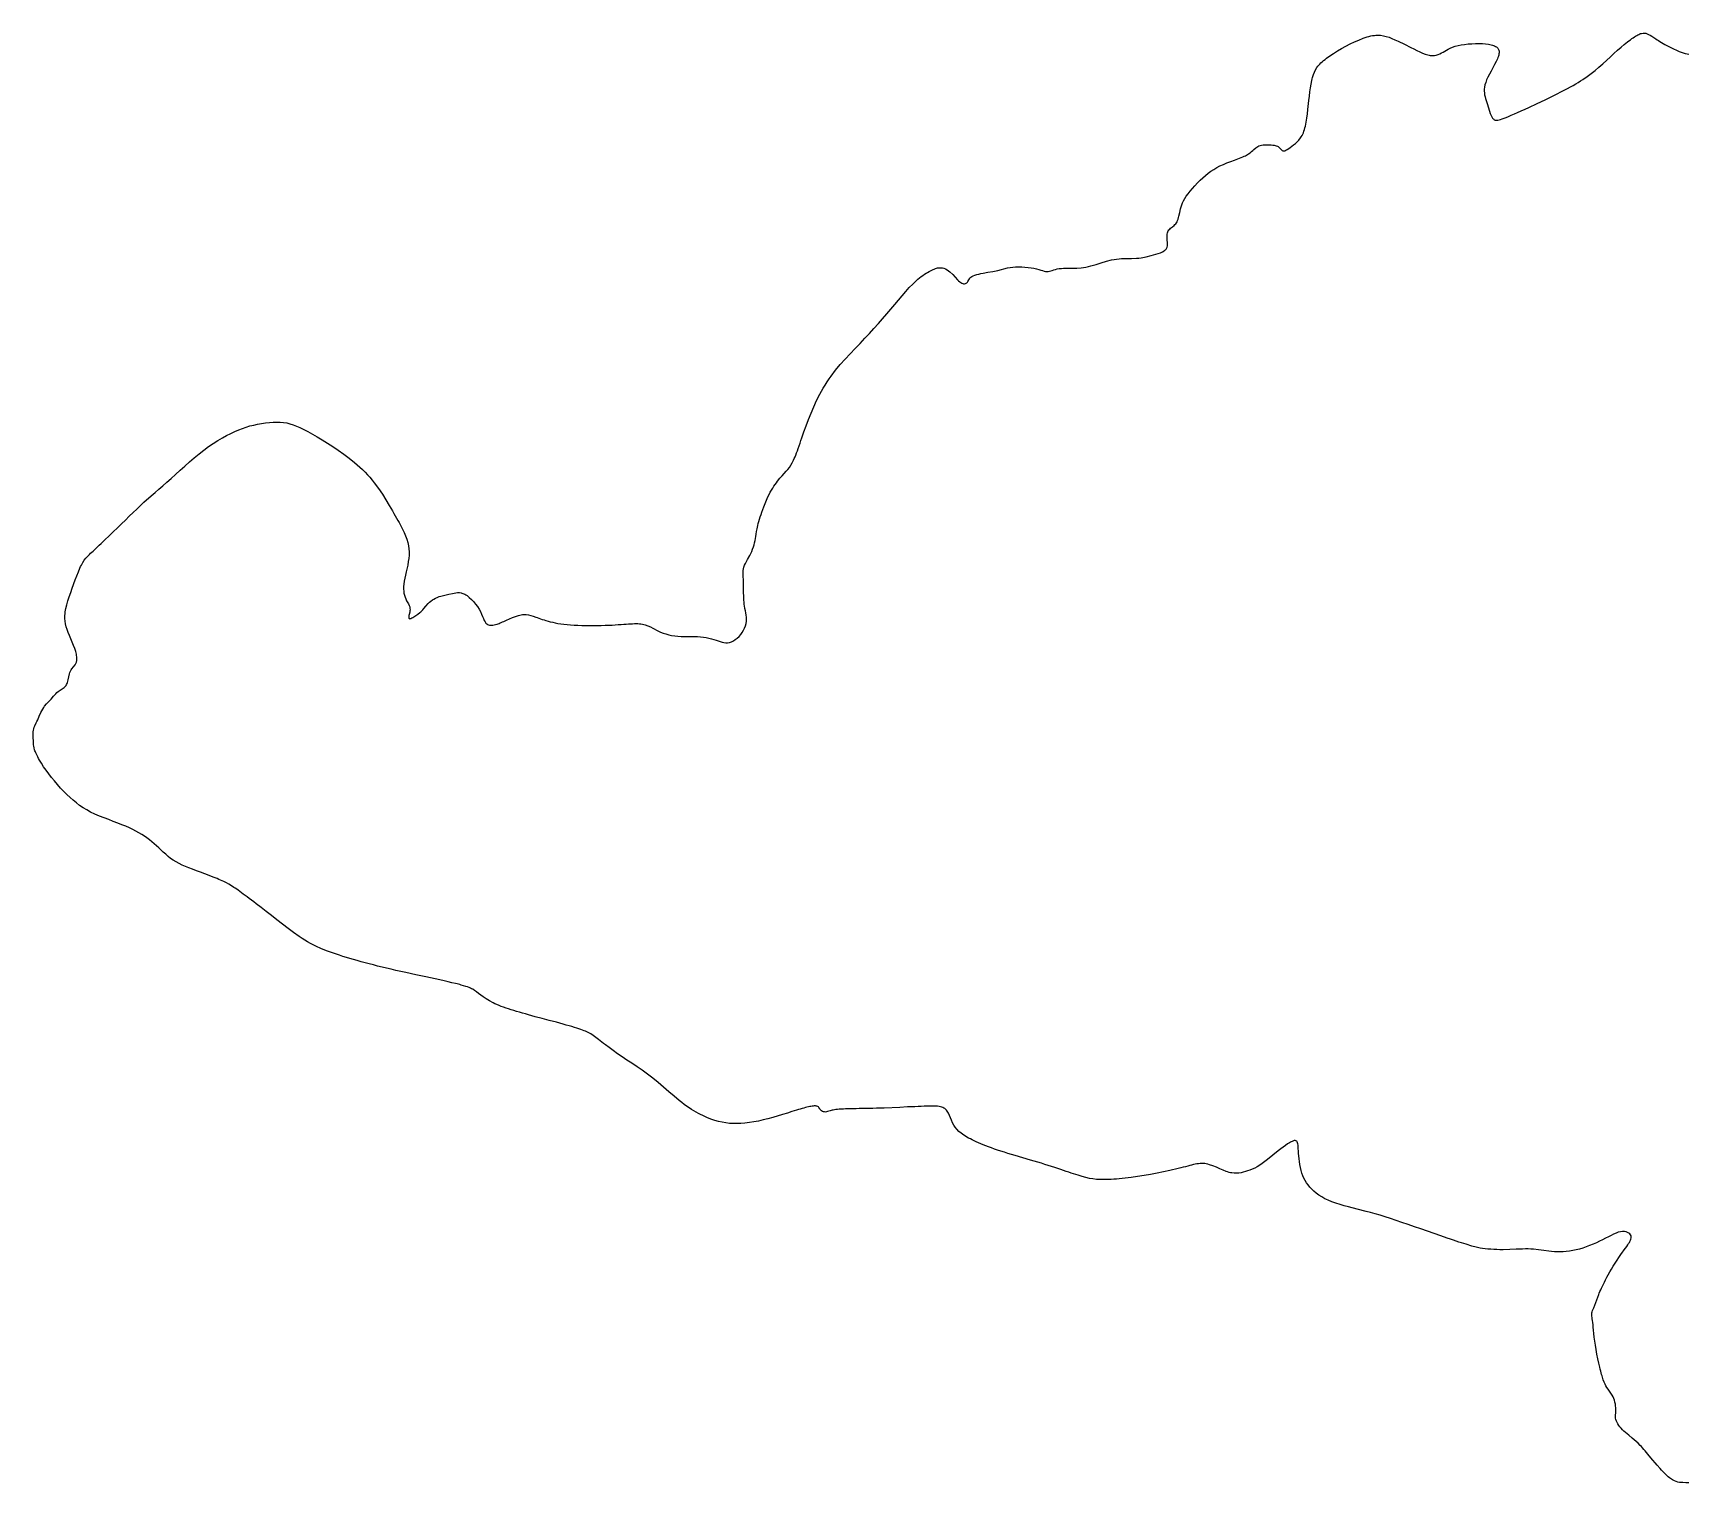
# Model space of a CAD drawing. Header units: millimetres. Extents: x -2361 to 3434, y -911 to 5460.
# Drawn here: x -694 to 1289, y 3698 to 5435 of the extents above; entities that cross this region are included whole.
import ezdxf

# ---------------------------------------------------------------- set-up
doc = ezdxf.new("R2010")
doc.units = ezdxf.units.MM
doc.layers.add('180', color=7, linetype='Continuous')

msp = doc.modelspace()

# ---------------------------------------------------------------- linework, layer by layer
at = {"layer": '180', "elevation": 180}
msp.add_lwpolyline([(1289.8, 3698.2), (1288.1, 3698.4), (1286.3, 3698.5), (1282.6, 3698.6), (1280.6, 3698.7), (1278.7, 3698.9), (1276.7, 3699.2), (1274.6, 3699.8), (1272.4, 3700.6), (1270.1, 3701.8), (1268.9, 3702.6), (1267.7, 3703.5), (1266.4, 3704.4), (1265, 3705.5), (1263.6, 3706.8), (1262.1, 3708.2), (1260.5, 3709.8), (1258.9, 3711.5), (1257.2, 3713.3), (1255.4, 3715.3), (1251.8, 3719.5), (1244.4, 3728.4), (1240.8, 3732.7), (1239.1, 3734.7), (1237.4, 3736.6), (1235.8, 3738.4), (1234.3, 3740.1), (1232.9, 3741.7), (1231.5, 3743.1), (1228.9, 3745.7), (1226.5, 3747.9), (1224.2, 3750), (1222, 3751.8), (1217.8, 3755.3), (1213.8, 3758.7), (1211.9, 3760.4), (1210.2, 3762), (1208.6, 3763.7), (1207.1, 3765.4), (1205.8, 3767.2), (1204.7, 3768.9), (1203.7, 3770.7), (1203, 3772.4), (1202.4, 3774.1), (1202, 3775.8), (1201.9, 3777.4), (1201.9, 3779.1), (1202.1, 3782.5), (1202.2, 3784.3), (1202.3, 3786.2), (1202.2, 3788.2), (1202, 3790.4), (1201.7, 3792.6), (1201.2, 3794.9), (1200.6, 3797.2), (1199.9, 3799.4), (1199, 3801.5), (1197.9, 3803.4), (1195.5, 3807.1), (1193, 3810.7), (1191.7, 3812.6), (1190.5, 3814.5), (1189.4, 3816.7), (1188.4, 3819.1), (1187.3, 3821.8), (1186.3, 3824.8), (1185.8, 3826.5), (1185.3, 3828.3), (1184.8, 3830.2), (1184.2, 3832.3), (1183.7, 3834.4), (1183.1, 3836.8), (1182, 3841.7), (1180.8, 3847), (1179.7, 3852.4), (1178.7, 3857.9), (1177.8, 3863.2), (1177, 3868.2), (1176.4, 3872.9), (1175.9, 3877.2), (1175.5, 3881.1), (1175.2, 3884.7), (1175, 3887.8), (1174.7, 3890.5), (1174.4, 3892.8), (1174.1, 3894.8), (1173.8, 3896.5), (1173.6, 3898), (1173.5, 3899.3), (1173.5, 3900.7), (1173.7, 3902), (1174, 3903.4), (1174.5, 3905), (1175.8, 3908.1), (1177.3, 3911.4), (1178.5, 3914.5), (1180.6, 3920.7), (1181.8, 3924), (1182.5, 3925.7), (1183.3, 3927.5), (1184.2, 3929.4), (1185.2, 3931.5), (1186.2, 3933.8), (1187.4, 3936.2), (1188.7, 3938.8), (1190.1, 3941.6), (1191.6, 3944.6), (1193.3, 3947.7), (1195.1, 3951), (1197.1, 3954.4), (1199.2, 3957.9), (1201.5, 3961.5), (1203.7, 3965.1), (1206, 3968.5), (1208.2, 3971.8), (1210.3, 3974.8), (1211.3, 3976.2), (1212.2, 3977.4), (1213.8, 3979.7), (1215.3, 3981.7), (1216.5, 3983.4), (1217.6, 3984.9), (1218.5, 3986.3), (1219.2, 3987.6), (1219.9, 3989), (1220.3, 3990.3), (1220.6, 3991.7), (1220.7, 3993), (1220.5, 3994.3), (1220, 3995.5), (1219.2, 3996.6), (1218, 3997.6), (1216.4, 3998.4), (1214.6, 3999), (1212.6, 3999.3), (1210.3, 3999.4), (1207.8, 3999.1), (1205.2, 3998.5), (1202.5, 3997.5), (1199.6, 3996.3), (1196.6, 3994.8), (1193.4, 3993.1), (1190, 3991.3), (1186.5, 3989.5), (1182.8, 3987.7), (1179, 3985.9), (1175, 3984.2), (1170.9, 3982.6), (1166.8, 3981.1), (1162.7, 3979.7), (1158.7, 3978.5), (1154.6, 3977.5), (1150.7, 3976.6), (1146.8, 3976), (1143, 3975.5), (1139.3, 3975.2), (1135.7, 3975.1), (1132.2, 3975.2), (1128.8, 3975.3), (1125.4, 3975.7), (1122.2, 3976), (1115.9, 3976.9), (1109.8, 3977.7), (1103.7, 3978.3), (1100.6, 3978.4), (1097.4, 3978.6), (1094, 3978.6), (1090.5, 3978.5), (1086.8, 3978.4), (1083, 3978.2), (1075.2, 3977.9), (1067.3, 3977.7), (1063.5, 3977.7), (1059.7, 3977.8), (1056, 3977.9), (1052.4, 3978.2), (1048.9, 3978.5), (1045.7, 3978.8), (1042.6, 3979.2), (1039.6, 3979.7), (1036.5, 3980.3), (1033.2, 3981.1), (1031.5, 3981.6), (1029.6, 3982.1), (1027.5, 3982.7), (1025.3, 3983.3), (1022.9, 3984.1), (1020.3, 3984.9), (1017.4, 3985.8), (1014.4, 3986.8), (1011.1, 3987.9), (1007.7, 3989), (1004.1, 3990.3), (1000.4, 3991.5), (992.7, 3994.1), (984.8, 3996.9), (968.7, 4002.5), (961, 4005.2), (953.4, 4007.8), (946.1, 4010.3), (939.1, 4012.7), (932.3, 4015), (925.9, 4017), (919.8, 4018.9), (914, 4020.6), (908.5, 4022.1), (903.1, 4023.5), (892.6, 4026.2), (882.2, 4028.9), (877, 4030.3), (871.9, 4031.8), (867, 4033.4), (862.2, 4035.1), (857.8, 4036.9), (853.7, 4038.8), (850, 4040.9), (846.6, 4043.1), (843.5, 4045.3), (840.7, 4047.7), (838.1, 4050.1), (835.8, 4052.6), (833.7, 4055.2), (831.9, 4057.8), (830.2, 4060.5), (828.7, 4063.4), (827.4, 4066.3), (826.3, 4069.5), (825.3, 4072.7), (824.5, 4076.2), (823.8, 4079.7), (823.2, 4083.2), (822.8, 4086.7), (822.4, 4090), (822.2, 4093.1), (822, 4096), (821.9, 4098.6), (821.8, 4100.8), (821.6, 4102.8), (821.4, 4104.5), (821.1, 4105.9), (820.6, 4107), (820, 4107.8), (819.1, 4108.3), (818.1, 4108.5), (816.8, 4108.4), (815.3, 4107.9), (814.4, 4107.5), (813.5, 4107.1), (812.5, 4106.6), (811.4, 4105.9), (809.1, 4104.5), (806.6, 4102.7), (803.8, 4100.7), (800.9, 4098.5), (797.9, 4096.2), (791.6, 4091.1), (785.2, 4085.9), (782, 4083.5), (778.8, 4081.1), (775.7, 4079), (772.6, 4077.1), (769.7, 4075.5), (766.8, 4074.1), (764, 4073), (761.2, 4072), (758.5, 4071.2), (755.9, 4070.5), (753.3, 4069.9), (750.7, 4069.4), (748, 4069.2), (745.2, 4069.2), (742.2, 4069.6), (740.7, 4069.9), (739, 4070.3), (737.3, 4070.8), (735.6, 4071.4), (731.8, 4072.9), (727.9, 4074.6), (723.8, 4076.4), (719.7, 4078.1), (715.7, 4079.5), (713.7, 4080.1), (711.7, 4080.5), (709.8, 4080.8), (707.9, 4081), (706, 4081), (704.2, 4080.9), (702.3, 4080.7), (700.3, 4080.4), (698.3, 4080.1), (696.2, 4079.6), (694.1, 4079.1), (691.8, 4078.5), (689.4, 4077.8), (686.8, 4077.1), (684.1, 4076.4), (681.2, 4075.6), (678.1, 4074.9), (674.8, 4074.1), (671.4, 4073.3), (667.9, 4072.5), (660.5, 4070.9), (652.8, 4069.3), (644.9, 4067.8), (637.1, 4066.5), (629.3, 4065.2), (621.7, 4064.2), (614.4, 4063.3), (607.5, 4062.6), (604.2, 4062.3), (600.9, 4062.1), (597.9, 4061.9), (594.9, 4061.7), (592.1, 4061.6), (589.4, 4061.6), (586.9, 4061.6), (584.5, 4061.6), (580, 4061.9), (575.8, 4062.4), (571.6, 4063.1), (567.4, 4064.1), (563, 4065.3), (560.6, 4066), (558.1, 4066.8), (555.5, 4067.6), (552.8, 4068.5), (549.9, 4069.5), (547, 4070.5), (543.9, 4071.5), (540.6, 4072.6), (537.3, 4073.8), (533.8, 4075), (530.1, 4076.2), (526.3, 4077.4), (522.4, 4078.6), (518.4, 4079.9), (514.2, 4081.2), (509.9, 4082.5), (501, 4085.1), (482.9, 4090.5), (474.1, 4093.1), (469.8, 4094.4), (465.7, 4095.7), (461.7, 4097), (457.9, 4098.3), (454.3, 4099.6), (450.9, 4100.8), (447.6, 4102.1), (444.5, 4103.3), (441.6, 4104.5), (438.8, 4105.7), (436.2, 4106.9), (433.7, 4108), (431.3, 4109.2), (429.1, 4110.4), (427, 4111.5), (425, 4112.7), (423.1, 4113.8), (421.4, 4114.9), (418.2, 4117.2), (415.4, 4119.5), (413, 4121.9), (410.9, 4124.4), (409.1, 4127), (407.6, 4129.8), (406.3, 4132.7), (405.1, 4135.6), (403.9, 4138.5), (402.7, 4141.3), (401.2, 4143.7), (400.4, 4144.8), (399.5, 4145.8), (398.5, 4146.7), (397.3, 4147.4), (396.1, 4148), (394.7, 4148.5), (393.2, 4148.9), (391.5, 4149.2), (389.6, 4149.5), (387.5, 4149.6), (385.2, 4149.7), (382.7, 4149.7), (380, 4149.7), (377, 4149.6), (373.8, 4149.5), (370.3, 4149.4), (366.5, 4149.2), (362.5, 4149), (358.3, 4148.9), (353.9, 4148.7), (344.7, 4148.2), (325.8, 4147.4), (316.6, 4147.1), (312.1, 4147), (307.8, 4146.9), (303.7, 4146.8), (299.7, 4146.7), (295.9, 4146.7), (292.3, 4146.6), (288.8, 4146.5), (285.6, 4146.5), (282.5, 4146.4), (279.6, 4146.3), (276.9, 4146.2), (274.4, 4146.1), (272.1, 4145.9), (270, 4145.8), (268.1, 4145.5), (266.4, 4145.3), (264.9, 4145), (263.5, 4144.7), (262.3, 4144.4), (261.2, 4144.1), (259.4, 4143.6), (257.9, 4143.1), (256.6, 4142.7), (255.4, 4142.6), (254.2, 4142.7), (253, 4143), (251.9, 4143.4), (250.9, 4144), (250, 4144.7), (249.2, 4145.5), (248.6, 4146.3), (247.6, 4147.9), (247, 4148.7), (246.2, 4149.3), (245.1, 4149.7), (244.5, 4149.8), (243.7, 4149.9), (242.8, 4149.9), (241.8, 4149.9), (240.7, 4149.8), (239.4, 4149.6), (238.1, 4149.4), (236.6, 4149.1), (235, 4148.7), (233.3, 4148.3), (231.5, 4147.9), (229.6, 4147.4), (227.5, 4146.8), (225.3, 4146.2), (223, 4145.5), (220.6, 4144.7), (215.4, 4143.1), (209.9, 4141.4), (204.2, 4139.6), (192.4, 4136.1), (186.5, 4134.5), (180.7, 4133.1), (175.1, 4131.8), (169.6, 4130.8), (164.3, 4129.9), (159.1, 4129.3), (154.2, 4128.9), (149.5, 4128.7), (145, 4128.7), (140.6, 4129), (136.3, 4129.5), (131.9, 4130.3), (127.5, 4131.3), (123, 4132.6), (118.3, 4134.2), (113.5, 4136), (111, 4137.1), (108.4, 4138.3), (105.8, 4139.5), (103.2, 4140.9), (100.5, 4142.4), (97.7, 4144), (94.9, 4145.8), (92.1, 4147.6), (89.2, 4149.7), (86.3, 4151.8), (83.3, 4154.1), (80.3, 4156.5), (74.1, 4161.6), (67.9, 4167), (55.2, 4177.9), (48.7, 4183.1), (42.4, 4188), (36, 4192.6), (29.8, 4196.9), (23.6, 4201), (17.7, 4204.9), (12, 4208.7), (6.5, 4212.5), (1.3, 4216.2), (-3.6, 4219.8), (-8.2, 4223.2), (-10.3, 4224.9), (-12.4, 4226.5), (-14.4, 4228), (-16.3, 4229.4), (-18, 4230.8), (-19.7, 4232.1), (-21.3, 4233.2), (-22.9, 4234.3), (-25.7, 4236.2), (-28.6, 4237.9), (-31.8, 4239.4), (-33.5, 4240.1), (-35.4, 4240.9), (-37.5, 4241.6), (-39.8, 4242.4), (-42.3, 4243.2), (-45.1, 4244.1), (-48.2, 4245), (-51.6, 4245.9), (-55.1, 4246.9), (-58.9, 4248), (-62.8, 4249.1), (-66.9, 4250.2), (-75.3, 4252.4), (-83.8, 4254.7), (-92.1, 4256.9), (-96.2, 4258), (-100.1, 4259.1), (-103.9, 4260.1), (-107.6, 4261.1), (-111.2, 4262.2), (-114.6, 4263.2), (-118, 4264.1), (-121.2, 4265.1), (-124.3, 4266.1), (-127.2, 4267.1), (-130.1, 4268.2), (-132.8, 4269.2), (-135.5, 4270.2), (-138, 4271.3), (-140.4, 4272.4), (-142.7, 4273.6), (-147, 4275.9), (-150.9, 4278.2), (-154.4, 4280.5), (-157.5, 4282.7), (-160.3, 4284.7), (-162.7, 4286.6), (-164.8, 4288.2), (-167.1, 4289.7), (-168.4, 4290.4), (-169.8, 4291.1), (-171.5, 4291.8), (-173.3, 4292.5), (-175.5, 4293.2), (-178, 4294), (-180.8, 4294.8), (-182.4, 4295.3), (-184.1, 4295.7), (-185.9, 4296.2), (-187.8, 4296.6), (-191.9, 4297.6), (-196.4, 4298.7), (-201.3, 4299.8), (-206.5, 4300.9), (-211.9, 4302.1), (-217.6, 4303.3), (-223.4, 4304.5), (-235.3, 4307.1), (-247.3, 4309.7), (-253.2, 4311.1), (-259, 4312.4), (-264.7, 4313.7), (-270.3, 4315), (-275.7, 4316.3), (-281, 4317.6), (-286.1, 4318.9), (-291.1, 4320.2), (-296, 4321.5), (-300.8, 4322.8), (-305.4, 4324.1), (-309.9, 4325.3), (-314.2, 4326.6), (-318.4, 4327.9), (-322.5, 4329.1), (-326.5, 4330.4), (-334, 4332.9), (-341.2, 4335.5), (-348.2, 4338.3), (-354.9, 4341.3), (-361.5, 4344.7), (-364.8, 4346.6), (-368.2, 4348.6), (-371.5, 4350.7), (-374.8, 4352.9), (-381.6, 4357.6), (-388.3, 4362.5), (-401.6, 4372.9), (-408.1, 4378), (-414.5, 4383), (-420.6, 4387.8), (-426.5, 4392.3), (-429.3, 4394.4), (-432, 4396.5), (-434.7, 4398.5), (-437.2, 4400.4), (-439.6, 4402.1), (-441.9, 4403.8), (-444.1, 4405.4), (-446.1, 4406.9), (-448, 4408.3), (-449.8, 4409.5), (-451.5, 4410.7), (-453.1, 4411.8), (-456.1, 4413.7), (-459.1, 4415.5), (-462.1, 4417.1), (-465.4, 4418.8), (-467.3, 4419.6), (-469.2, 4420.5), (-471.3, 4421.3), (-473.4, 4422.3), (-478.1, 4424.1), (-482.9, 4426.1), (-493, 4429.9), (-497.9, 4431.7), (-502.6, 4433.5), (-507, 4435.2), (-511.2, 4436.9), (-515.2, 4438.6), (-518.9, 4440.4), (-522.5, 4442.3), (-525.8, 4444.4), (-529, 4446.6), (-532, 4449), (-534.9, 4451.5), (-537.7, 4454), (-543.2, 4459.2), (-548.7, 4464.2), (-554.4, 4468.8), (-557.3, 4471), (-560.4, 4473.2), (-563.6, 4475.3), (-567, 4477.3), (-570.5, 4479.2), (-574.3, 4481.2), (-578.3, 4483.1), (-582.6, 4485), (-587.3, 4486.9), (-592.3, 4488.9), (-597.6, 4490.9), (-603.1, 4493), (-614.3, 4497.3), (-619.7, 4499.7), (-624.8, 4502.1), (-629.5, 4504.6), (-633.9, 4507.3), (-638, 4510.1), (-641.9, 4513), (-645.6, 4516.2), (-649.3, 4519.6), (-653.1, 4523.1), (-656.9, 4526.9), (-660.7, 4530.9), (-664.4, 4535.1), (-668.1, 4539.3), (-671.6, 4543.6), (-675, 4547.9), (-678.2, 4552.2), (-681.1, 4556.4), (-683.7, 4560.5), (-686, 4564.4), (-687.1, 4566.3), (-688, 4568.1), (-688.9, 4569.8), (-689.7, 4571.4), (-690.4, 4572.9), (-691, 4574.3), (-691.5, 4575.6), (-691.9, 4576.8), (-692.6, 4579), (-692.9, 4581), (-693.2, 4582.8), (-693.3, 4586.3), (-693.4, 4588.1), (-693.5, 4590.1), (-693.7, 4594.2), (-693.7, 4596.2), (-693.6, 4598.2), (-693.3, 4600.2), (-692.9, 4602), (-692.4, 4603.7), (-691.7, 4605.4), (-690, 4608.9), (-689.1, 4610.7), (-688.2, 4612.7), (-686.3, 4617), (-684.3, 4621.4), (-683.2, 4623.5), (-682.2, 4625.5), (-681, 4627.2), (-679.9, 4628.8), (-677.5, 4631.7), (-674.9, 4634.5), (-672.2, 4637.5), (-669.4, 4640.8), (-666.6, 4643.9), (-665.2, 4645.2), (-663.8, 4646.4), (-662.5, 4647.4), (-661.2, 4648.3), (-658.7, 4649.8), (-656.6, 4651.2), (-655.7, 4652), (-654.9, 4652.8), (-654.2, 4653.8), (-653.5, 4654.8), (-653, 4656), (-652.5, 4657.4), (-652.1, 4658.9), (-651.8, 4660.6), (-651.1, 4664.2), (-650.2, 4667.8), (-649.7, 4669.5), (-648.9, 4670.9), (-648.1, 4672.3), (-647.2, 4673.5), (-645.3, 4676), (-643.4, 4678.5), (-642.6, 4680), (-641.9, 4681.7), (-641.5, 4683.6), (-641.3, 4685.7), (-641.3, 4686.9), (-641.4, 4688.2), (-641.6, 4689.6), (-641.8, 4691.1), (-642.2, 4692.7), (-642.7, 4694.4), (-643.8, 4698), (-645.2, 4701.8), (-646.8, 4705.8), (-650, 4713.7), (-651.5, 4717.4), (-652.8, 4720.9), (-653.9, 4724.2), (-654.8, 4727.5), (-655.4, 4730.8), (-655.6, 4734.2), (-655.6, 4736), (-655.6, 4737.8), (-655.4, 4739.8), (-655.1, 4741.8), (-654.8, 4743.9), (-654.3, 4746), (-653.2, 4750.5), (-651.9, 4755.2), (-650.4, 4760.1), (-648.7, 4765.1), (-646.9, 4770.2), (-643.3, 4780.4), (-641.4, 4785.3), (-639.5, 4789.9), (-637.7, 4794.2), (-636.8, 4796.2), (-635.9, 4798), (-635, 4799.7), (-634.2, 4801.2), (-632.4, 4803.9), (-630.6, 4806.3), (-628.5, 4808.5), (-626.2, 4810.8), (-624.9, 4812.1), (-623.5, 4813.4), (-621.9, 4814.8), (-620.3, 4816.3), (-618.4, 4818), (-616.5, 4819.8), (-614.4, 4821.8), (-612.2, 4823.8), (-610, 4826), (-607.6, 4828.2), (-602.7, 4832.9), (-597.8, 4837.7), (-592.7, 4842.6), (-587.9, 4847.4), (-583.1, 4852), (-578.5, 4856.5), (-574, 4860.9), (-569.6, 4865.2), (-565.2, 4869.3), (-560.9, 4873.3), (-552.1, 4881.1), (-547.6, 4885), (-543, 4888.9), (-538.3, 4893), (-533.5, 4897.2), (-528.4, 4901.8), (-523.1, 4906.6), (-517.6, 4911.6), (-512, 4916.6), (-506.4, 4921.7), (-500.6, 4926.7), (-494.9, 4931.4), (-489.1, 4935.9), (-483.5, 4940), (-477.9, 4943.8), (-472.4, 4947.3), (-467, 4950.4), (-461.9, 4953.3), (-456.9, 4955.8), (-452.1, 4958.1), (-447.4, 4960.1), (-442.9, 4961.8), (-438.4, 4963.4), (-433.9, 4964.7), (-429.4, 4965.8), (-424.8, 4966.9), (-420.1, 4967.7), (-415.4, 4968.4), (-410.7, 4968.9), (-406.2, 4969.3), (-401.8, 4969.4), (-397.6, 4969.3), (-393.6, 4968.9), (-389.8, 4968.3), (-386.1, 4967.4), (-382.3, 4966.2), (-378.3, 4964.6), (-376.3, 4963.7), (-374.1, 4962.7), (-371.9, 4961.7), (-369.5, 4960.5), (-367.1, 4959.2), (-364.5, 4957.9), (-361.9, 4956.5), (-359.1, 4954.9), (-356.3, 4953.3), (-353.4, 4951.7), (-347.4, 4948.1), (-341.2, 4944.2), (-334.7, 4940.1), (-328.2, 4935.7), (-321.6, 4931), (-315, 4926.1), (-308.5, 4920.9), (-302.2, 4915.3), (-299.1, 4912.4), (-296.1, 4909.4), (-293.2, 4906.3), (-290.4, 4903.2), (-287.6, 4899.9), (-285, 4896.6), (-280, 4889.8), (-275.3, 4882.9), (-271, 4876.1), (-267, 4869.4), (-265.1, 4866.2), (-263.3, 4863), (-261.6, 4860), (-259.9, 4857.1), (-258.3, 4854.3), (-256.8, 4851.6), (-255.3, 4849), (-254, 4846.5), (-252.7, 4844.1), (-251.5, 4841.7), (-250.3, 4839.4), (-249.3, 4837.2), (-247.5, 4833), (-246, 4828.9), (-244.8, 4825), (-244, 4821.2), (-243.5, 4817.5), (-243.3, 4813.7), (-243.4, 4810), (-243.7, 4806.1), (-244.3, 4802.2), (-245, 4798.1), (-246.7, 4790), (-247.5, 4786), (-248.3, 4782.2), (-249, 4778.6), (-249.5, 4775.2), (-249.8, 4772.2), (-249.9, 4769.3), (-249.7, 4766.7), (-249.4, 4764.2), (-248.9, 4761.8), (-248.1, 4759.6), (-247.2, 4757.4), (-246.2, 4755.3), (-244.1, 4751.4), (-243.3, 4749.6), (-242.6, 4747.8), (-242.3, 4746.1), (-242.2, 4744.5), (-242.3, 4743), (-242.5, 4741.5), (-243.2, 4738.9), (-243.5, 4737.8), (-243.7, 4736.7), (-243.8, 4735.8), (-243.8, 4735), (-243.6, 4734.4), (-243.3, 4734), (-242.8, 4733.8), (-242, 4733.9), (-241.1, 4734.2), (-240.1, 4734.7), (-238.9, 4735.4), (-237.7, 4736.1), (-232.7, 4739.3), (-230.3, 4741.1), (-229.1, 4742.1), (-228, 4743.2), (-226.8, 4744.5), (-225.6, 4745.9), (-223.1, 4748.9), (-220.3, 4752), (-218.8, 4753.5), (-217.1, 4754.9), (-215.4, 4756.2), (-213.5, 4757.3), (-211.6, 4758.4), (-209.5, 4759.3), (-207.4, 4760.2), (-205.2, 4760.9), (-200.5, 4762.1), (-195.8, 4763.1), (-191.3, 4764), (-187.2, 4764.8), (-185.2, 4765), (-183.1, 4765.1), (-181, 4764.8), (-180, 4764.5), (-178.8, 4764.1), (-177.7, 4763.6), (-176.5, 4763), (-175.2, 4762.2), (-173.9, 4761.4), (-171.3, 4759.3), (-168.6, 4756.9), (-166, 4754.2), (-163.6, 4751.3), (-161.3, 4748.3), (-159.4, 4745.3), (-157.8, 4742.2), (-156.5, 4739.3), (-155.3, 4736.6), (-154.3, 4734), (-153.3, 4731.8), (-152.3, 4730), (-151.3, 4728.5), (-150.3, 4727.5), (-149.2, 4726.7), (-148, 4726.3), (-146.8, 4726), (-145.6, 4725.9), (-144.3, 4726), (-142.9, 4726.1), (-141.4, 4726.4), (-139.7, 4726.8), (-137.7, 4727.4), (-135.5, 4728.2), (-134.2, 4728.7), (-132.9, 4729.3), (-131.4, 4729.9), (-129.9, 4730.6), (-126.5, 4732.1), (-123, 4733.7), (-119.4, 4735.2), (-115.7, 4736.6), (-112.2, 4737.7), (-110.6, 4738.1), (-109, 4738.5), (-107.5, 4738.7), (-106, 4738.8), (-103.2, 4738.8), (-100.4, 4738.4), (-97.6, 4737.7), (-94.6, 4736.8), (-91.4, 4735.7), (-89.7, 4735.1), (-87.9, 4734.4), (-85.9, 4733.7), (-83.8, 4733), (-81.6, 4732.3), (-79.3, 4731.6), (-76.8, 4730.8), (-74.1, 4730.1), (-71.3, 4729.5), (-68.2, 4728.8), (-65, 4728.2), (-61.5, 4727.7), (-57.8, 4727.2), (-53.9, 4726.8), (-49.8, 4726.4), (-45.5, 4726.2), (-41, 4726), (-36.4, 4725.8), (-27, 4725.7), (-17.7, 4725.7), (-13.1, 4725.8), (-8.6, 4725.9), (-4.3, 4726.1), (-0.2, 4726.2), (3.7, 4726.4), (7.3, 4726.7), (10.7, 4726.9), (13.8, 4727.1), (16.8, 4727.3), (19.5, 4727.5), (22.1, 4727.7), (24.4, 4727.8), (26.7, 4727.9), (28.8, 4727.9), (30.8, 4727.9), (32.7, 4727.7), (34.5, 4727.6), (36.2, 4727.3), (39.5, 4726.4), (42.7, 4725.3), (45.7, 4723.9), (48.7, 4722.4), (54.6, 4719.3), (57.7, 4717.8), (60.9, 4716.6), (64.2, 4715.5), (67.7, 4714.5), (71.2, 4713.8), (74.9, 4713.2), (78.7, 4712.8), (82.5, 4712.6), (90.4, 4712.5), (98.2, 4712.5), (102, 4712.4), (105.7, 4712.1), (109.3, 4711.7), (112.7, 4711.1), (115.9, 4710.4), (118.9, 4709.7), (121.8, 4708.8), (124.5, 4708), (127, 4707.1), (129.4, 4706.4), (131.7, 4705.7), (133.9, 4705.2), (136, 4704.9), (138.2, 4705), (140.5, 4705.4), (142.8, 4706.1), (145.2, 4707.3), (147.5, 4708.8), (149.8, 4710.6), (152, 4712.6), (154, 4714.9), (155.7, 4717.3), (157.3, 4719.9), (158.5, 4722.6), (159.5, 4725.4), (160.3, 4728.1), (160.7, 4730.8), (160.9, 4733.4), (160.8, 4735.8), (160.5, 4738.2), (160, 4740.7), (159.5, 4743.3), (158.9, 4746.1), (158.4, 4749.2), (158.2, 4750.9), (158, 4752.7), (157.7, 4756.6), (157.6, 4760.8), (157.5, 4765.1), (157.4, 4769.4), (157.4, 4773.5), (157.3, 4777.4), (157.2, 4779.1), (157.2, 4780.8), (157, 4783.8), (156.9, 4786.6), (156.9, 4789.1), (157, 4791.4), (157.3, 4793.6), (157.8, 4795.7), (158.6, 4797.9), (159.7, 4800.1), (160.9, 4802.3), (162.1, 4804.6), (164.8, 4809.4), (166, 4811.9), (167.2, 4814.4), (168.2, 4817), (169.1, 4819.7), (170, 4822.3), (170.6, 4824.8), (171.2, 4827.4), (171.6, 4829.8), (171.9, 4832.3), (172.3, 4835), (172.8, 4838.1), (173.1, 4839.7), (173.5, 4841.5), (173.9, 4843.5), (174.4, 4845.6), (175, 4847.9), (175.7, 4850.4), (176.5, 4853), (177.4, 4855.8), (178.3, 4858.7), (179.3, 4861.6), (181.5, 4867.7), (184, 4873.8), (186.6, 4879.7), (188, 4882.5), (189.4, 4885.2), (190.9, 4887.8), (192.3, 4890.2), (193.8, 4892.5), (195.3, 4894.6), (196.7, 4896.6), (198.2, 4898.5), (201, 4902), (203.7, 4905.1), (206.2, 4907.9), (208.5, 4910.4), (210.5, 4912.7), (212.3, 4915.1), (214, 4917.6), (215.6, 4920.4), (216.4, 4922), (217.3, 4923.7), (218.1, 4925.6), (219, 4927.7), (219.9, 4929.9), (220.8, 4932.4), (221.8, 4935.1), (222.8, 4937.9), (223.9, 4940.9), (225, 4944), (226.1, 4947.3), (227.3, 4950.6), (229.7, 4957.7), (232.4, 4965), (235.2, 4972.5), (238.2, 4980), (241.4, 4987.6), (244.9, 4995.2), (248.7, 5002.7), (252.9, 5010.1), (255.1, 5013.8), (257.4, 5017.4), (259.8, 5021), (262.4, 5024.5), (267.7, 5031.4), (273.3, 5038.2), (279.2, 5044.7), (285.1, 5051.2), (291.1, 5057.5), (296.9, 5063.7), (302.7, 5069.8), (308.2, 5075.7), (313.6, 5081.6), (318.9, 5087.4), (324, 5093.2), (328.9, 5098.9), (333.7, 5104.5), (338.4, 5110.1), (342.9, 5115.6), (347.3, 5120.8), (351.7, 5125.8), (355.9, 5130.5), (360.1, 5134.8), (362.2, 5136.8), (364.3, 5138.7), (366.3, 5140.5), (368.3, 5142.1), (370.3, 5143.7), (372.3, 5145.1), (374.2, 5146.5), (376, 5147.7), (377.8, 5148.8), (379.6, 5149.8), (381.3, 5150.8), (382.9, 5151.6), (384.5, 5152.2), (385.9, 5152.8), (387.3, 5153.3), (388.7, 5153.7), (389.9, 5154), (391.1, 5154.2), (393.4, 5154.3), (395.5, 5154.1), (397.4, 5153.6), (399.3, 5152.9), (401.1, 5151.9), (402.9, 5150.6), (404.6, 5149.3), (407.9, 5146.2), (411, 5143), (413.7, 5140), (415, 5138.7), (416.3, 5137.5), (417.5, 5136.5), (418.7, 5135.8), (419.9, 5135.3), (421, 5135.1), (422.1, 5135.1), (423.2, 5135.3), (424.1, 5135.8), (424.9, 5136.4), (425.6, 5137.2), (426.2, 5138), (427.3, 5140), (427.9, 5141.1), (428.6, 5142.1), (429.6, 5143.1), (430.9, 5143.9), (432.6, 5144.8), (434.5, 5145.5), (436.7, 5146.1), (439.1, 5146.7), (441.6, 5147.3), (444.3, 5147.8), (450, 5148.9), (455.9, 5150), (461.9, 5151.2), (473.6, 5154), (476.7, 5154.6), (479.9, 5155.1), (483.3, 5155.4), (486.9, 5155.5), (490.6, 5155.4), (494.4, 5155.1), (498.2, 5154.7), (501.9, 5154.2), (505.3, 5153.6), (508.4, 5152.9), (511, 5152.2), (513.4, 5151.5), (515.5, 5150.9), (517.4, 5150.4), (519.1, 5150), (520.7, 5149.8), (522.3, 5149.9), (523.9, 5150.2), (525.5, 5150.7), (527.2, 5151.2), (529.1, 5151.8), (531, 5152.4), (533.2, 5152.9), (535.5, 5153.3), (538.1, 5153.5), (540.7, 5153.7), (546.1, 5153.8), (551.6, 5153.8), (556.8, 5153.9), (562, 5154.2), (564.7, 5154.6), (567.5, 5155), (570.4, 5155.7), (573.4, 5156.5), (579.6, 5158.3), (585.9, 5160.3), (592.2, 5162.1), (598.3, 5163.6), (601.3, 5164.2), (604.3, 5164.7), (607.3, 5165), (610.2, 5165.2), (616.1, 5165.3), (622, 5165.3), (627.9, 5165.6), (630.8, 5165.9), (633.7, 5166.3), (639.6, 5167.4), (645.5, 5168.8), (651.4, 5170.4), (654.2, 5171.3), (656.9, 5172.3), (659.2, 5173.3), (661.3, 5174.5), (662.1, 5175.2), (662.9, 5175.8), (663.5, 5176.5), (664, 5177.3), (664.7, 5178.9), (665.1, 5180.6), (665.2, 5182.3), (665.2, 5184.1), (664.9, 5187.8), (664.7, 5191.3), (664.7, 5193), (664.9, 5194.6), (665.1, 5196.1), (665.6, 5197.5), (666.2, 5198.7), (667, 5199.7), (668, 5200.7), (669, 5201.6), (671.2, 5203.3), (673.2, 5205), (674.2, 5206), (675.1, 5207), (675.9, 5208.2), (676.7, 5209.5), (677.4, 5210.9), (677.9, 5212.6), (678.5, 5214.4), (678.9, 5216.3), (679.9, 5220.5), (680.9, 5224.9), (681.6, 5227.2), (682.4, 5229.5), (683.3, 5231.9), (684.5, 5234.4), (686, 5237.1), (687.7, 5239.9), (689.8, 5242.9), (692.3, 5246), (695, 5249.3), (698, 5252.6), (701.1, 5255.9), (704.3, 5259.1), (707.5, 5262.1), (710.7, 5264.9), (714, 5267.5), (717.2, 5269.9), (720.7, 5272.2), (724.2, 5274.3), (728.1, 5276.3), (732.2, 5278.2), (736.5, 5280), (740.9, 5281.7), (745.3, 5283.3), (749.6, 5284.9), (753.5, 5286.4), (755.3, 5287.1), (757, 5287.9), (758.5, 5288.6), (759.9, 5289.3), (761.2, 5290), (762.3, 5290.7), (764.3, 5292.1), (765.9, 5293.4), (767.3, 5294.7), (768.5, 5295.8), (770.9, 5297.9), (772.1, 5298.8), (773.4, 5299.5), (774.8, 5300.2), (776.3, 5300.7), (778, 5301.2), (779.8, 5301.4), (781.7, 5301.6), (783.6, 5301.7), (787.6, 5301.6), (789.5, 5301.5), (791.3, 5301.3), (792.9, 5301.1), (794.3, 5300.8), (795.6, 5300.4), (796.8, 5300), (797.8, 5299.5), (798.7, 5298.8), (799.5, 5298), (800.2, 5297.1), (801.7, 5295.5), (802.5, 5294.8), (803.3, 5294.3), (804.4, 5294.2), (805.6, 5294.4), (807, 5295), (808.6, 5295.9), (810.4, 5297), (812.2, 5298.3), (814.2, 5299.8), (816.3, 5301.4), (818.4, 5303.2), (820.5, 5305.1), (822.6, 5307.3), (824.6, 5309.8), (825.5, 5311.2), (826.4, 5312.7), (827.2, 5314.3), (828, 5316), (828.7, 5317.8), (829.4, 5319.8), (829.9, 5321.8), (830.5, 5324), (831.4, 5328.6), (832.1, 5333.5), (832.8, 5338.7), (833.4, 5343.9), (834.6, 5354.6), (835.2, 5359.8), (835.9, 5364.9), (836.6, 5369.8), (837.3, 5374.4), (838.1, 5378.6), (838.6, 5380.5), (839, 5382.3), (840, 5385.7), (841.2, 5388.8), (842.6, 5391.6), (844.3, 5394.4), (845.4, 5395.7), (846.5, 5397), (847.7, 5398.3), (849.1, 5399.7), (850.6, 5401.1), (852.2, 5402.5), (854, 5403.9), (855.8, 5405.4), (859.8, 5408.3), (864.2, 5411.2), (868.9, 5414.1), (873.8, 5417), (878.9, 5419.8), (884.1, 5422.5), (889.3, 5425), (894.5, 5427.2), (899.5, 5429.2), (901.9, 5430), (904.3, 5430.8), (906.6, 5431.4), (908.8, 5432), (910.9, 5432.4), (913, 5432.7), (914.9, 5432.9), (916.8, 5432.9), (918.6, 5432.9), (920.4, 5432.8), (923.8, 5432.3), (927.2, 5431.5), (930.6, 5430.4), (934.1, 5429.1), (937.7, 5427.6), (941.4, 5425.9), (949, 5422.3), (956.6, 5418.4), (960.3, 5416.5), (964, 5414.7), (967.5, 5413), (970.8, 5411.5), (974, 5410.3), (977.1, 5409.4), (978.5, 5409), (979.9, 5408.8), (982.5, 5408.6), (984.9, 5408.7), (987.2, 5409.1), (989.3, 5409.8), (991.4, 5410.7), (993.4, 5411.7), (995.3, 5412.8), (999.4, 5415.2), (1001.6, 5416.4), (1004, 5417.6), (1006.8, 5418.7), (1009.9, 5419.7), (1013.3, 5420.6), (1017.2, 5421.4), (1021.2, 5422), (1025.5, 5422.5), (1029.8, 5422.8), (1034.1, 5423), (1038.3, 5423.1), (1042.4, 5422.9), (1046.2, 5422.6), (1049.8, 5422.2), (1053, 5421.5), (1054.5, 5421.1), (1055.8, 5420.6), (1057.1, 5420.1), (1058.2, 5419.6), (1059.2, 5418.9), (1060, 5418.3), (1060.8, 5417.6), (1061.4, 5416.8), (1061.8, 5415.9), (1062.1, 5415), (1062.4, 5414), (1062.4, 5412.9), (1062.4, 5411.8), (1062.2, 5410.5), (1062, 5409.2), (1061.6, 5407.8), (1061, 5406.3), (1060.4, 5404.7), (1059.6, 5403.1), (1058.8, 5401.3), (1056.9, 5397.7), (1052.8, 5390), (1050.8, 5386.2), (1049, 5382.6), (1048.2, 5380.9), (1047.5, 5379.3), (1046.4, 5376.3), (1045.5, 5373.4), (1045, 5370.8), (1044.7, 5368.3), (1044.6, 5366), (1044.8, 5363.7), (1045.1, 5361.5), (1045.6, 5359.3), (1046.2, 5357.1), (1046.9, 5354.9), (1047.7, 5352.5), (1048.5, 5350), (1049.3, 5347.3), (1051, 5341.8), (1051.9, 5339.1), (1052.9, 5336.6), (1054, 5334.5), (1054.6, 5333.6), (1055.3, 5332.8), (1056, 5332.2), (1056.7, 5331.7), (1057.6, 5331.3), (1058.5, 5331.1), (1059.6, 5331.1), (1060.9, 5331.2), (1062.4, 5331.5), (1064.2, 5331.9), (1066.1, 5332.6), (1068.4, 5333.4), (1071, 5334.4), (1073.9, 5335.6), (1075.4, 5336.3), (1077.1, 5337), (1080.8, 5338.6), (1084.7, 5340.3), (1089, 5342.2), (1093.5, 5344.3), (1098.2, 5346.5), (1107.9, 5351), (1117.8, 5355.7), (1122.6, 5358.1), (1127.4, 5360.4), (1131.9, 5362.7), (1136.3, 5364.9), (1140.4, 5367), (1144.2, 5369), (1147.8, 5370.9), (1151.1, 5372.8), (1154.3, 5374.6), (1157.3, 5376.4), (1160.1, 5378.1), (1162.9, 5379.8), (1167.9, 5383.3), (1172.8, 5386.9), (1177.4, 5390.6), (1182.1, 5394.6), (1186.7, 5398.7), (1195.8, 5407), (1200.1, 5411.1), (1204.4, 5415), (1208.5, 5418.6), (1212.4, 5421.9), (1216.2, 5424.9), (1218, 5426.3), (1219.7, 5427.6), (1221.3, 5428.8), (1222.9, 5429.9), (1224.5, 5430.9), (1225.9, 5431.8), (1227.3, 5432.6), (1228.6, 5433.3), (1229.8, 5433.9), (1230.9, 5434.4), (1232, 5434.8), (1233, 5435.1), (1234.9, 5435.5), (1236.6, 5435.5), (1238.3, 5435.2), (1239.9, 5434.7), (1241.6, 5433.9), (1243.4, 5432.9), (1245.4, 5431.7), (1247.7, 5430.3), (1248.9, 5429.4), (1250.3, 5428.6), (1251.8, 5427.6), (1253.4, 5426.6), (1255.1, 5425.5), (1257, 5424.4), (1259, 5423.2), (1261.1, 5422), (1265.8, 5419.4), (1270.7, 5417), (1275.7, 5414.7), (1278.2, 5413.6), (1280.6, 5412.7), (1283.1, 5411.9), (1285.4, 5411.2), (1287.7, 5410.7), (1289.9, 5410.4)], dxfattribs=at)

doc.saveas('drawing.dxf')
